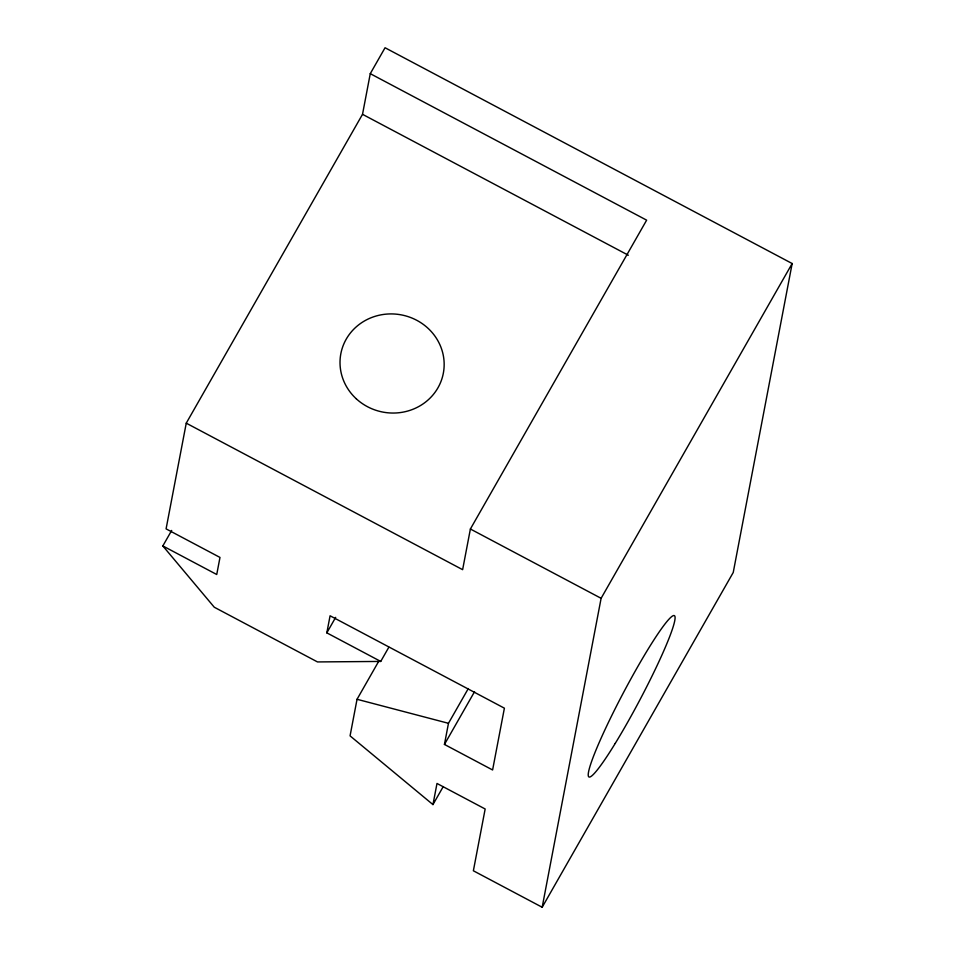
<?xml version="1.0" encoding="UTF-8"?>
<svg xmlns="http://www.w3.org/2000/svg" width="955" height="955" viewBox="0 0 955 955"><rect width="100%" height="100%" fill="white"/><g stroke="black" fill="none" stroke-linecap="round" stroke-linejoin="round"><path stroke-width="1.43" d="M378.335 661.97L357.039 699.287L350.067 735.875L432.961 804.599L436.996 783.458L485.164 808.992L473.37 870.781L542.177 907.25L733.237 572.475L792.161 263.532L385.056 47.75L370.265 73.666L362.518 114.314L186.249 423.172L166.086 528.867L219.984 557.433L216.737 574.504L162.839 545.938L171.685 530.431M388.84 647.215L380.723 661.433L326.825 632.855L330.084 615.784L504.395 708.18L492.601 769.969L444.445 744.434L448.468 723.305L468.296 688.555M370.265 73.666L646.642 220.163L470.385 529.01L462.626 569.669L186.249 423.172M542.177 907.25L601.113 598.308L792.161 263.532M326.825 632.855L335.671 617.348M444.445 744.434L474.551 691.683M432.961 804.599L443.239 786.586M380.723 661.433L317.49 661.934L214.278 607.225L162.839 545.938M357.039 699.287L448.468 723.305M362.518 114.314L628.354 255.224M470.385 529.01L601.113 598.308M356.406 398.915A52.167 49.469 10.8 0 0 442.774 375.793A52.167 49.469 10.8 0 0 377.082 315.747A52.167 49.469 10.8 0 0 356.406 398.915M615.235 743.408A91.298 8.953 -62.1 0 0 674.719 615.975A91.298 8.953 -62.1 0 0 604.981 729.692A91.298 8.953 -62.1 0 0 615.235 743.408"/></g></svg>
